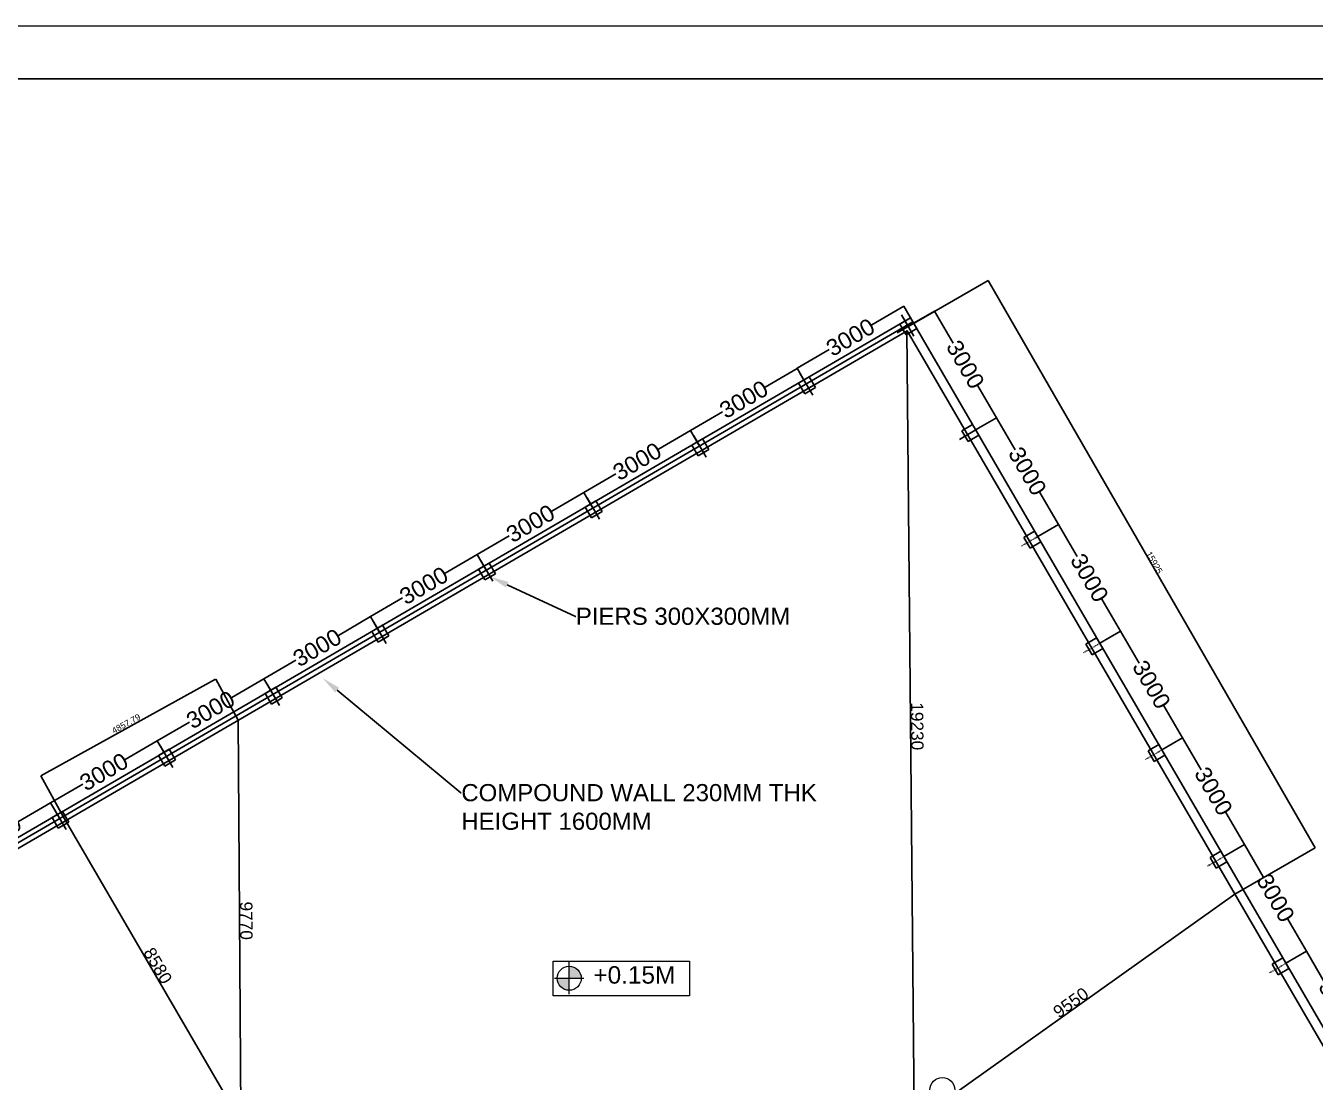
# Model space of a CAD drawing. Header units: millimetres. Extents: x -1932176 to 78768, y -1967 to 1266654.
# Drawn here: x -1684649 to -1653302, y 1178895 to 1204575 of the extents above; entities that cross this region are included whole.
import ezdxf
from ezdxf import colors
from ezdxf.entities.mleader import LeaderData, LeaderLine
from ezdxf.math import Vec2, Vec3

# ---------------------------------------------------------------- set-up
doc = ezdxf.new("R2010")
doc.units = ezdxf.units.MM
doc.linetypes.add('ACAD_ISO03W100', pattern=[30, 12, -18])
doc.layers.add('colins', color=10, linetype='Continuous')
doc.layers.add('LEVEL', color=252, linetype='Continuous', lineweight=13)
doc.layers.add('SHEET', color=7, linetype='Continuous', lineweight=13)
doc.styles.get("Standard").update_dxf_attribs({"font": 'arial.ttf'})
doc.dimstyles.new('ISO-25', dxfattribs={"dimtxt": 150, "dimasz": 2.5, "dimexe": 1.25, "dimexo": 0.625, "dimtad": 1, "dimtxsty": 'Standard', "dimcen": 2.5, "dimadec": 0, "dimazin": 0, "dimtfac": 1, "dimtmove": 0, "dimatfit": 3, "dimfxl": 1, "dimarcsym": 0})
doc.dimstyles.new('STANDARD$0', dxfattribs={"dimtxt": 0.25, "dimasz": 0.2, "dimexe": 0.18, "dimexo": 0.0625, "dimgap": 0.18, "dimtad": 0, "dimdec": 3, "dimzin": 0, "dimdsep": 46, "dimtxsty": 'Standard', "dimblk": 'ARCHTICK', "dimcen": 0, "dimclrd": 3, "dimclre": 1, "dimclrt": 1, "dimadec": 3, "dimazin": 0, "dimtfac": 0.3, "dimtdec": 3, "dimtix": 1, "dimtofl": 0, "dimtmove": 0, "dimatfit": 3, "dimldrblk": 'ARCHTICK', "dimfxl": 1, "dimtolj": 1, "dimtzin": 0, "dimarcsym": 0})

# ---------------------------------------------------------------- blocks, each defined once
blk = doc.blocks.new('*D361')
at = {"color": 0, "lineweight": -2, "transparency": 16777216}
for p, q in [((-1684046.51737063, 1185684.635873163), (-1684827.190490536, 1185230.258343623)), ((-1683824.295728354, 1185303.191233748), (-1684046.45234827, 1185684.881987147)), ((-1686639.00909143, 1184175.7201011), (-1685858.335971525, 1184630.09763064)), ((-1686417.098585498, 1183794.094370061), (-1686639.255205414, 1184175.78512346))]:
    blk.add_line(p, q, dxfattribs=at)
at = {"color": 0, "transparency": 16777216}
for points in [[(-1684046.532461599, 1185684.661801192), (-1684046.502279661, 1185684.609945135), (-1684046.361802458, 1185684.726418975)], [(-1686639.024182399, 1184175.746029129), (-1686638.994000462, 1184175.694173071), (-1686639.164659602, 1184175.629555288)]]:
    blk.add_solid(points, dxfattribs=at)
at = {"layer": 'Defpoints', "color": 0, "transparency": 16777216}
for p in [(-1684046.361802458, 1185684.726418975), (-1683824.264288836, 1185303.137217022), (-1686417.067145979, 1183794.040353335)]:
    blk.add_point(p, dxfattribs=at)
at = {"color": 0, "transparency": 16777216, "insert": (-1685342.76323103, 1184930.177987132), "char_height": 400, "attachment_point": 5, "rotation": 30.20081814876403}
blk.add_mtext('\\A1;3000', dxfattribs=at)
blk = doc.blocks.new('*D362')
at = {"color": 0, "lineweight": -2, "transparency": 16777216}
for p, q in [((-1681453.714513487, 1187193.73273685), (-1682234.387633392, 1186739.35520731)), ((-1681231.492871211, 1186812.288097435), (-1681453.649491127, 1187193.978850833)), ((-1684046.206234287, 1185684.816964787), (-1683265.533114381, 1186139.194494327)), ((-1683824.295728354, 1185303.191233748), (-1684046.45234827, 1185684.881987146))]:
    blk.add_line(p, q, dxfattribs=at)
at = {"color": 0, "transparency": 16777216}
for points in [[(-1681453.729604456, 1187193.758664879), (-1681453.699422518, 1187193.706808822), (-1681453.558945315, 1187193.823282662)], [(-1684046.221325255, 1185684.842892815), (-1684046.191143318, 1185684.791036758), (-1684046.361802458, 1185684.726418975)]]:
    blk.add_solid(points, dxfattribs=at)
at = {"layer": 'Defpoints', "color": 0, "transparency": 16777216}
for p in [(-1681453.558945315, 1187193.823282662), (-1681231.461431693, 1186812.234080709), (-1683824.264288836, 1185303.137217022)]:
    blk.add_point(p, dxfattribs=at)
at = {"color": 0, "transparency": 16777216, "insert": (-1682749.960373887, 1186439.274850818), "char_height": 400, "attachment_point": 5, "rotation": 30.200818148768505}
blk.add_mtext('\\A1;3000', dxfattribs=at)
blk = doc.blocks.new('*D363')
at = {"color": 0, "lineweight": -2, "transparency": 16777216}
for p, q in [((-1678860.911656343, 1188702.829600537), (-1679641.584776249, 1188248.452070997)), ((-1678638.690014068, 1188321.384961122), (-1678860.846633984, 1188703.07571452)), ((-1681453.403377144, 1187193.913828474), (-1680672.730257238, 1187648.291358014)), ((-1681231.492871211, 1186812.288097435), (-1681453.649491127, 1187193.978850833))]:
    blk.add_line(p, q, dxfattribs=at)
at = {"color": 0, "transparency": 16777216}
for points in [[(-1678860.926747312, 1188702.855528566), (-1678860.896565375, 1188702.803672509), (-1678860.756088172, 1188702.920146349)], [(-1681453.418468113, 1187193.939756502), (-1681453.388286175, 1187193.887900445), (-1681453.558945315, 1187193.823282662)]]:
    blk.add_solid(points, dxfattribs=at)
at = {"layer": 'Defpoints', "color": 0, "transparency": 16777216}
for p in [(-1678860.756088172, 1188702.920146349), (-1678638.65857455, 1188321.330944396), (-1681231.461431693, 1186812.234080709)]:
    blk.add_point(p, dxfattribs=at)
at = {"color": 0, "transparency": 16777216, "insert": (-1680157.157516744, 1187948.371714505), "char_height": 400, "attachment_point": 5, "rotation": 30.20081814876403}
blk.add_mtext('\\A1;3000', dxfattribs=at)
blk = doc.blocks.new('*D538')
at = {"color": 0, "lineweight": -2, "transparency": 16777216}
for p, q in [((-1676268.1087992, 1190211.926464224), (-1677048.781919106, 1189757.548934684)), ((-1676045.887156924, 1189830.481824809), (-1676268.04377684, 1190212.172578208)), ((-1678860.600520001, 1188703.010692161), (-1678079.927400095, 1189157.388221702)), ((-1678638.690014068, 1188321.384961122), (-1678860.846633984, 1188703.075714521))]:
    blk.add_line(p, q, dxfattribs=at)
at = {"color": 0, "transparency": 16777216}
for points in [[(-1676268.123890169, 1190211.952392253), (-1676268.093708232, 1190211.900536196), (-1676267.953231029, 1190212.017010036)], [(-1678860.615610969, 1188703.036620189), (-1678860.585429032, 1188702.984764132), (-1678860.756088172, 1188702.920146349)]]:
    blk.add_solid(points, dxfattribs=at)
at = {"layer": 'Defpoints', "color": 0, "transparency": 16777216}
for p in [(-1676267.953231029, 1190212.017010036), (-1676045.855717407, 1189830.427808083), (-1678638.65857455, 1188321.330944396)]:
    blk.add_point(p, dxfattribs=at)
at = {"color": 0, "transparency": 16777216, "insert": (-1677564.3546596, 1189457.468578193), "char_height": 400, "attachment_point": 5, "rotation": 30.20081814876403}
blk.add_mtext('\\A1;3000', dxfattribs=at)
blk = doc.blocks.new('*D364')
at = {"color": 0, "lineweight": -2, "transparency": 16777216}
for p, q in [((-1673675.305942058, 1191721.023327912), (-1674455.979061963, 1191266.645798371)), ((-1673453.084299782, 1191339.578688496), (-1673675.240919698, 1191721.269441895)), ((-1676267.797662857, 1190212.107555848), (-1675487.124542952, 1190666.485085389)), ((-1676045.887156925, 1189830.48182481), (-1676268.043776841, 1190212.172578208))]:
    blk.add_line(p, q, dxfattribs=at)
at = {"color": 0, "transparency": 16777216}
for points in [[(-1673675.321033026, 1191721.04925594), (-1673675.290851089, 1191720.997399883), (-1673675.150373886, 1191721.113873723)], [(-1676267.812753826, 1190212.133483877), (-1676267.782571889, 1190212.08162782), (-1676267.953231029, 1190212.017010036)]]:
    blk.add_solid(points, dxfattribs=at)
at = {"layer": 'Defpoints', "color": 0, "transparency": 16777216}
for p in [(-1673675.150373886, 1191721.113873723), (-1673453.052860264, 1191339.52467177), (-1676045.855717407, 1189830.427808083)]:
    blk.add_point(p, dxfattribs=at)
at = {"color": 0, "transparency": 16777216, "insert": (-1674971.551802457, 1190966.56544188), "char_height": 400, "attachment_point": 5, "rotation": 30.200818148768505}
blk.add_mtext('\\A1;3000', dxfattribs=at)
blk = doc.blocks.new('*D365')
at = {"color": 0, "lineweight": -2, "transparency": 16777216}
for p, q in [((-1671082.503084914, 1193230.120191599), (-1671863.17620482, 1192775.742662059)), ((-1670860.281442638, 1192848.675552183), (-1671082.438062555, 1193230.366305582)), ((-1673674.994805715, 1191721.204419536), (-1672894.321685809, 1192175.581949076)), ((-1673453.084299782, 1191339.578688496), (-1673675.240919698, 1191721.269441895))]:
    blk.add_line(p, q, dxfattribs=at)
at = {"color": 0, "transparency": 16777216}
for points in [[(-1671082.518175883, 1193230.146119628), (-1671082.487993946, 1193230.09426357), (-1671082.347516743, 1193230.210737411)], [(-1673675.009896684, 1191721.230347564), (-1673674.979714746, 1191721.178491507), (-1673675.150373886, 1191721.113873724)]]:
    blk.add_solid(points, dxfattribs=at)
at = {"layer": 'Defpoints', "color": 0, "transparency": 16777216}
for p in [(-1671082.347516743, 1193230.210737411), (-1670860.25000312, 1192848.621535457), (-1673453.052860264, 1191339.52467177)]:
    blk.add_point(p, dxfattribs=at)
at = {"color": 0, "transparency": 16777216, "insert": (-1672378.748945314, 1192475.662305567), "char_height": 400, "attachment_point": 5, "rotation": 30.20081814876403}
blk.add_mtext('\\A1;3000', dxfattribs=at)
blk = doc.blocks.new('*D366')
at = {"color": 0, "lineweight": -2, "transparency": 16777216}
for p, q in [((-1668489.700227771, 1194739.217055286), (-1669270.373347677, 1194284.839525746)), ((-1668267.478585495, 1194357.77241587), (-1668489.635205411, 1194739.463169269)), ((-1671082.191948571, 1193230.301283223), (-1670301.518828666, 1193684.678812763)), ((-1670860.281442638, 1192848.675552183), (-1671082.438062555, 1193230.366305582))]:
    blk.add_line(p, q, dxfattribs=at)
at = {"color": 0, "transparency": 16777216}
for points in [[(-1668489.71531874, 1194739.242983315), (-1668489.685136802, 1194739.191127257), (-1668489.5446596, 1194739.307601098)], [(-1671082.20703954, 1193230.327211251), (-1671082.176857603, 1193230.275355194), (-1671082.347516743, 1193230.210737411)]]:
    blk.add_solid(points, dxfattribs=at)
at = {"layer": 'Defpoints', "color": 0, "transparency": 16777216}
for p in [(-1668489.5446596, 1194739.307601098), (-1668267.447145977, 1194357.718399144), (-1670860.25000312, 1192848.621535457)]:
    blk.add_point(p, dxfattribs=at)
at = {"color": 0, "transparency": 16777216, "insert": (-1669785.946088171, 1193984.759169254), "char_height": 400, "attachment_point": 5, "rotation": 30.20081814876403}
blk.add_mtext('\\A1;3000', dxfattribs=at)
blk = doc.blocks.new('*D367')
at = {"color": 0, "lineweight": -2, "transparency": 16777216}
for p, q in [((-1665896.897370628, 1196248.313918973), (-1666677.570490533, 1195793.936389433)), ((-1665674.675728352, 1195866.869279558), (-1665896.832348268, 1196248.560032957)), ((-1668489.389091428, 1194739.39814691), (-1667708.715971522, 1195193.77567645)), ((-1668267.478585495, 1194357.77241587), (-1668489.635205411, 1194739.463169269))]:
    blk.add_line(p, q, dxfattribs=at)
at = {"color": 0, "transparency": 16777216}
for points in [[(-1665896.912461596, 1196248.339847002), (-1665896.882279659, 1196248.287990945), (-1665896.741802456, 1196248.404464785)], [(-1668489.404182397, 1194739.424074938), (-1668489.374000459, 1194739.372218881), (-1668489.5446596, 1194739.307601098)]]:
    blk.add_solid(points, dxfattribs=at)
at = {"layer": 'Defpoints', "color": 0, "transparency": 16777216}
for p in [(-1665896.741802456, 1196248.404464785), (-1665674.644288834, 1195866.815262832), (-1668267.447145977, 1194357.718399144)]:
    blk.add_point(p, dxfattribs=at)
at = {"color": 0, "transparency": 16777216, "insert": (-1667193.143231028, 1195493.856032941), "char_height": 400, "attachment_point": 5, "rotation": 30.20081814876787}
blk.add_mtext('\\A1;3000', dxfattribs=at)
blk = doc.blocks.new('*D368')
at = {"color": 0, "lineweight": -2, "transparency": 16777216}
for p, q in [((-1663303.431871156, 1197756.579614093), (-1664084.264231406, 1197302.47578821)), ((-1663081.343976857, 1197375.057118705), (-1663303.366762522, 1197756.825705266)), ((-1665896.452403904, 1196248.572768504), (-1665115.620043655, 1196702.676594386)), ((-1665674.675709413, 1195866.869290576), (-1665896.698495078, 1196248.637877138))]:
    blk.add_line(p, q, dxfattribs=at)
at = {"color": 0, "transparency": 16777216}
for points in [[(-1663303.446953034, 1197756.60554741), (-1663303.416789278, 1197756.553680775), (-1663303.276271252, 1197756.670105363)], [(-1665896.467485783, 1196248.598701821), (-1665896.437322026, 1196248.546835186), (-1665896.608003808, 1196248.482277234)]]:
    blk.add_solid(points, dxfattribs=at)
at = {"layer": 'Defpoints', "color": 0, "transparency": 16777216}
for p in [(-1663303.276271252, 1197756.670105363), (-1663081.312556277, 1197375.00309096), (-1665674.644288834, 1195866.815262832)]:
    blk.add_point(p, dxfattribs=at)
at = {"color": 0, "transparency": 16777216, "insert": (-1664599.94213753, 1197002.576191298), "char_height": 400, "attachment_point": 5, "rotation": 30.180732322036555}
blk.add_mtext('\\A1;3000', dxfattribs=at)
blk = doc.blocks.new('*D369')
at = {"color": 0, "lineweight": -2, "transparency": 16777216}
for p, q in [((-1663064.506006203, 1197345.716450778), (-1662560.568818675, 1197638.64154159)), ((-1662560.633980786, 1197638.395464571), (-1662106.700609905, 1196857.465754478)), ((-1661053.192181691, 1195045.049915059), (-1661507.125552571, 1195825.979625151)), ((-1661556.8832922, 1194752.059662136), (-1661052.946104671, 1195044.984752948))]:
    blk.add_line(p, q, dxfattribs=at)
at = {"color": 0, "transparency": 16777216}
for points in [[(-1662560.608044191, 1197638.410540813), (-1662560.65991738, 1197638.380388328), (-1662560.72443824, 1197638.551084135)], [(-1661053.166245096, 1195045.064991301), (-1661053.218118285, 1195045.034838816), (-1661053.101724236, 1195044.894295494)]]:
    blk.add_solid(points, dxfattribs=at)
at = {"layer": 'Defpoints', "color": 0, "transparency": 16777216}
for p in [(-1663064.560040774, 1197345.685041939), (-1661053.101724236, 1195044.894295494), (-1661556.937326771, 1194752.028253298)]:
    blk.add_point(p, dxfattribs=at)
at = {"color": 0, "transparency": 16777216, "insert": (-1661806.913081238, 1196341.722689815), "char_height": 400, "attachment_point": 5, "rotation": 300.1682814652029}
blk.add_mtext('\\A1;3000', dxfattribs=at)
blk = doc.blocks.new('*D272')
at = {"color": 0, "lineweight": -2, "transparency": 16777216}
for p, q in [((-1661556.883309628, 1194752.059692101), (-1661053.108744374, 1195045.264195327)), ((-1661053.173769991, 1195045.018082205), (-1660598.805760128, 1194264.337553375)), ((-1659544.29068407, 1192452.503600796), (-1659998.658693933, 1193233.184129626)), ((-1660047.819136202, 1192159.234071952), (-1659544.044570948, 1192452.438575179))]:
    blk.add_line(p, q, dxfattribs=at)
at = {"color": 0, "transparency": 16777216}
for points in [[(-1661053.147841763, 1195045.03317283), (-1661053.199698219, 1195045.002991579), (-1661053.264313744, 1195045.173651574)], [(-1659544.264755842, 1192452.518691421), (-1659544.316612299, 1192452.48851017), (-1659544.200140317, 1192452.348031426)]]:
    blk.add_solid(points, dxfattribs=at)
at = {"layer": 'Defpoints', "color": 0, "transparency": 16777216}
for p in [(-1661556.937326771, 1194752.028253298), (-1659544.200140317, 1192452.348031426), (-1660047.873153344, 1192159.202633149)]:
    blk.add_point(p, dxfattribs=at)
at = {"color": 0, "transparency": 16777216, "insert": (-1660298.732227031, 1193748.7608415), "char_height": 400, "attachment_point": 5, "rotation": 300.2000598655234}
blk.add_mtext('\\A1;3000', dxfattribs=at)
blk = doc.blocks.new('*D273')
at = {"color": 0, "lineweight": -2, "transparency": 16777216}
for p, q in [((-1660047.819124725, 1192159.234052225), (-1659543.937559729, 1192452.254557422)), ((-1659544.002675213, 1192452.00846806), (-1659089.920581618, 1191671.163469503)), ((-1658036.067999109, 1189858.945965496), (-1658490.150092704, 1190639.790964053)), ((-1658539.703474744, 1189565.860344816), (-1658035.821909748, 1189858.880850013))]:
    blk.add_line(p, q, dxfattribs=at)
at = {"color": 0, "transparency": 16777216}
for points in [[(-1659543.976741476, 1192452.023549217), (-1659544.02860895, 1192451.993386904), (-1659544.093162152, 1192452.164070483)], [(-1658036.042065372, 1189858.961046653), (-1658036.093932846, 1189858.93088434), (-1658035.97751217, 1189858.790363074)]]:
    blk.add_solid(points, dxfattribs=at)
at = {"layer": 'Defpoints', "color": 0, "transparency": 16777216}
for p in [(-1660047.873153344, 1192159.202633149), (-1658035.97751217, 1189858.790363074), (-1658539.757503363, 1189565.82892574)]:
    blk.add_point(p, dxfattribs=at)
at = {"color": 0, "transparency": 16777216, "insert": (-1658790.035337161, 1191155.477216778), "char_height": 400, "attachment_point": 5, "rotation": 300.1791376669181}
blk.add_mtext('\\A1;3000', dxfattribs=at)
blk = doc.blocks.new('*D274')
at = {"color": 0, "lineweight": -2, "transparency": 16777216}
for p, q in [((-1658539.70347509, 1189565.860345411), (-1658035.825137196, 1189858.886399833)), ((-1658035.890249969, 1189858.640309755), (-1657581.799556936, 1189077.800312063)), ((-1656527.927016492, 1187265.594414272), (-1656982.017709525, 1188046.434411963)), ((-1657031.559264306, 1186972.503247077), (-1656527.680926413, 1187265.529301499))]:
    blk.add_line(p, q, dxfattribs=at)
at = {"color": 0, "transparency": 16777216}
for points in [[(-1658035.864316398, 1189858.655391197), (-1658035.916183541, 1189858.625228313), (-1658035.980738622, 1189858.795911181)], [(-1656527.901082921, 1187265.609495714), (-1656527.952950063, 1187265.57933283), (-1656527.836527839, 1187265.438812846)]]:
    blk.add_solid(points, dxfattribs=at)
at = {"layer": 'Defpoints', "color": 0, "transparency": 16777216}
for p in [(-1658539.757503362, 1189565.82892574), (-1656527.836527839, 1187265.438812846), (-1657031.61329258, 1186972.471827406)]:
    blk.add_point(p, dxfattribs=at)
at = {"color": 0, "transparency": 16777216, "insert": (-1657281.908633231, 1188562.117362014), "char_height": 400, "attachment_point": 5, "rotation": 300.1797686668326}
blk.add_mtext('\\A1;3000', dxfattribs=at)
blk = doc.blocks.new('*D275')
at = {"color": 0, "lineweight": -2, "transparency": 16777216}
for p, q in [((-1657031.513742041, 1186972.529720364), (-1656527.681781449, 1187265.530771776)), ((-1656527.746893504, 1187265.284681508), (-1656073.653922075, 1186484.446008801)), ((-1655019.776093837, 1184672.243186091), (-1655473.869065266, 1185453.081858798)), ((-1655523.361964161, 1184379.177022624), (-1655019.530003568, 1184672.178074036))]:
    blk.add_line(p, q, dxfattribs=at)
at = {"color": 0, "transparency": 16777216}
for points in [[(-1656527.720959977, 1187265.299763026), (-1656527.772827031, 1187265.26959999), (-1656527.837382611, 1187265.44028267)], [(-1655019.75016031, 1184672.258267609), (-1655019.802027364, 1184672.228104573), (-1655019.68560473, 1184672.087584929)]]:
    blk.add_solid(points, dxfattribs=at)
at = {"layer": 'Defpoints', "color": 0, "transparency": 16777216}
for p in [(-1657031.567770223, 1186972.498300536), (-1655019.68560473, 1184672.087584929), (-1655523.415992342, 1184379.145602795)]:
    blk.add_point(p, dxfattribs=at)
at = {"color": 0, "transparency": 16777216, "insert": (-1655773.761493671, 1185968.763933799), "char_height": 400, "attachment_point": 5, "rotation": 300.17993584902905}
blk.add_mtext('\\A1;3000', dxfattribs=at)
blk = doc.blocks.new('*D276')
at = {"color": 0, "lineweight": -2, "transparency": 16777216}
for p, q in [((-1655523.361964555, 1184379.177023301), (-1655019.533678015, 1184672.184392277)), ((-1655019.598786984, 1184671.938301192), (-1654565.496024563, 1183891.105322472)), ((-1653511.595472982, 1182078.915714603), (-1653965.698235404, 1182859.748693323)), ((-1654015.177668437, 1181785.843236658), (-1653511.349381897, 1182078.850605634))]:
    blk.add_line(p, q, dxfattribs=at)
at = {"color": 0, "transparency": 16777216}
for points in [[(-1655019.572853646, 1184671.953383035), (-1655019.624720322, 1184671.923219349), (-1655019.689278042, 1184672.093901219)], [(-1653511.569539644, 1182078.930796446), (-1653511.62140632, 1182078.90063276), (-1653511.504981924, 1182078.760114576)]]:
    blk.add_solid(points, dxfattribs=at)
at = {"layer": 'Defpoints', "color": 0, "transparency": 16777216}
for p in [(-1655523.415992342, 1184379.145602795), (-1654015.231696224, 1181785.811816152), (-1653511.504981924, 1182078.760114576)]:
    blk.add_point(p, dxfattribs=at)
at = {"color": 0, "transparency": 16777216, "insert": (-1654265.597129983, 1183375.427007898), "char_height": 400, "attachment_point": 5, "rotation": 300.1806542875731}
blk.add_mtext('\\A1;3000', dxfattribs=at)
blk = doc.blocks.new('*D277')
at = {"color": 0, "lineweight": -2, "transparency": 16777216}
for p, q in [((-1654015.177668478, 1181785.843236729), (-1653511.349762522, 1182078.85126012)), ((-1653511.414871172, 1182078.60516895), (-1653057.311094537, 1181297.772780059)), ((-1652003.408189129, 1179485.584541088), (-1652457.511965764, 1180266.416929979)), ((-1652506.990003916, 1179192.511409048), (-1652003.16209796, 1179485.519432439))]:
    blk.add_line(p, q, dxfattribs=at)
at = {"color": 0, "transparency": 16777216}
for points in [[(-1653511.388937854, 1182078.620250827), (-1653511.44080449, 1182078.590087073), (-1653511.505362432, 1182078.76076886)], [(-1652003.382255811, 1179485.599622965), (-1652003.434122447, 1179485.569459212), (-1652003.317697869, 1179485.428941179)]]:
    blk.add_solid(points, dxfattribs=at)
at = {"layer": 'Defpoints', "color": 0, "transparency": 16777216}
for p in [(-1654015.231696224, 1181785.811816153), (-1652003.317697869, 1179485.428941179), (-1652507.044031662, 1179192.479988472)]:
    blk.add_point(p, dxfattribs=at)
at = {"color": 0, "transparency": 16777216, "insert": (-1652757.41153015, 1180782.094855019), "char_height": 400, "attachment_point": 5, "rotation": 300.18072870828047}
blk.add_mtext('\\A1;3000', dxfattribs=at)
blk = doc.blocks.new('*D291')
at = {"color": 0, "lineweight": -2, "ltscale": 30, "transparency": 16777216}
for p, q in [((-1679469.385019638, 1187705.119865991), (-1679484.711476796, 1187705.022087153)), ((-1679421.142401278, 1177936.750487543), (-1679483.445553204, 1187702.530112543)), ((-1679407.049969653, 1177934.340342741), (-1679422.376426811, 1177934.242563903))]:
    blk.add_line(p, q, dxfattribs=at)
at = {"color": 0, "ltscale": 30, "transparency": 16777216}
for points in [[(-1679483.028895017, 1187702.532770714), (-1679483.862211392, 1187702.527454371), (-1679483.461502234, 1187705.030061668)], [(-1679420.725743091, 1177936.753145715), (-1679421.559059466, 1177936.747829371), (-1679421.126452248, 1177934.250538418)]]:
    blk.add_solid(points, dxfattribs=at)
at = {"layer": 'Defpoints', "color": 0, "ltscale": 30, "transparency": 16777216}
for p in [(-1679483.461502234, 1187705.030061668), (-1679468.760032357, 1187705.123853249), (-1679406.424982372, 1177934.344329999)]:
    blk.add_point(p, dxfattribs=at)
at = {"color": 0, "ltscale": 30, "transparency": 16777216, "insert": (-1679289.125401461, 1182820.681273417), "char_height": 300, "attachment_point": 5, "rotation": 270.36552731718524}
blk.add_mtext('9770', dxfattribs=at)
blk = doc.blocks.new('*D372')
at = {"color": 0, "lineweight": -2, "ltscale": 30, "transparency": 16777216}
for p, q in [((-1663223.434098062, 1197160.797733083), (-1663234.64692902, 1197160.691802515)), ((-1663051.764674844, 1177934.785856725), (-1663233.373367693, 1197158.203722623)), ((-1663041.778171004, 1177932.380090297), (-1663052.991001961, 1177932.274159729))]:
    blk.add_line(p, q, dxfattribs=at)
at = {"color": 0, "ltscale": 30, "transparency": 16777216}
for points in [[(-1663232.956719619, 1197158.207658807), (-1663233.790015767, 1197158.199786439), (-1663233.396984798, 1197160.703611067)], [(-1663051.34802677, 1177934.78979291), (-1663052.181322918, 1177934.781920541), (-1663051.741057739, 1177932.285968282)]]:
    blk.add_solid(points, dxfattribs=at)
at = {"layer": 'Defpoints', "color": 0, "ltscale": 30, "transparency": 16777216}
for p in [(-1663233.396984798, 1197160.703611067), (-1663222.809125951, 1197160.803637359), (-1663041.153198893, 1177932.385994574)]:
    blk.add_point(p, dxfattribs=at)
at = {"color": 0, "ltscale": 30, "transparency": 16777216, "insert": (-1662979.302091404, 1187548.037215372), "char_height": 300, "attachment_point": 5, "rotation": 270.5412722206104}
blk.add_mtext('19230', dxfattribs=at)
blk = doc.blocks.new('*D374')
at = {"color": 0, "lineweight": -2, "ltscale": 30, "transparency": 16777216}
for p, q in [((-1683737.657017071, 1185353.54550851), (-1683737.116849809, 1185353.85990369)), ((-1679422.816640185, 1177938.908498419), (-1683736.939603613, 1185351.070444283)), ((-1679421.018892204, 1177937.062224552), (-1679420.478724942, 1177937.376619732))]:
    blk.add_line(p, q, dxfattribs=at)
at = {"color": 0, "ltscale": 30, "transparency": 16777216}
for points in [[(-1683736.579492106, 1185351.280041069), (-1683737.299715121, 1185350.860847496), (-1683738.197184333, 1185353.23111333)], [(-1679422.456528678, 1177939.118095206), (-1679423.176751693, 1177938.698901633), (-1679421.559059466, 1177936.747829372)]]:
    blk.add_solid(points, dxfattribs=at)
at = {"layer": 'Defpoints', "color": 0, "ltscale": 30, "transparency": 16777216}
for p in [(-1683738.197184333, 1185353.23111333), (-1683738.197184333, 1185353.23111333), (-1679421.559059466, 1177936.747829372)]:
    blk.add_point(p, dxfattribs=at)
at = {"color": 0, "ltscale": 30, "transparency": 16777216, "insert": (-1681438.853935575, 1181727.070203675), "char_height": 300, "attachment_point": 5, "rotation": 300.2008181487654}
blk.add_mtext('8580', dxfattribs=at)
blk = doc.blocks.new('*D292')
at = {"color": 0, "lineweight": -2, "ltscale": 30, "transparency": 16777216}
for p, q in [((-1663038.297320324, 1177929.879411367), (-1655258.358778346, 1183462.003158655)), ((-1655259.27539402, 1183467.606244221), (-1655255.596975132, 1183462.433208658)), ((-1663043.288781138, 1177932.584974356), (-1663039.61036225, 1177927.411938793))]:
    blk.add_line(p, q, dxfattribs=at)
at = {"color": 0, "ltscale": 30, "transparency": 16777216}
for points in [[(-1655258.600238561, 1183462.342729083), (-1655258.117318131, 1183461.663588227), (-1655256.321355776, 1183463.451919943)], [(-1663038.538780538, 1177930.218981795), (-1663038.055860109, 1177929.539840938), (-1663040.334742894, 1177928.430650078)]]:
    blk.add_solid(points, dxfattribs=at)
at = {"layer": 'Defpoints', "color": 0, "ltscale": 30, "transparency": 16777216}
for p in [(-1655259.637584342, 1183468.115599864), (-1655256.321355776, 1183463.451919943), (-1663043.65097146, 1177933.094329999)]:
    blk.add_point(p, dxfattribs=at)
at = {"color": 0, "ltscale": 30, "transparency": 16777216, "insert": (-1659242.886900017, 1180828.921326766), "char_height": 300, "attachment_point": 5, "rotation": 35.41570042644884}
blk.add_mtext('9550', dxfattribs=at)
blk = doc.blocks.new('*D389')
at = {"color": 0, "lineweight": -2, "ltscale": 30, "transparency": 16777216}
for p, q in [((-1663209.658612713, 1197259.94078441), (-1661254.827597243, 1198386.541631875)), ((-1661254.662293786, 1198383.751439271), (-1653305.559051073, 1184590.797529297)), ((-1655258.058730385, 1183462.654809035), (-1653303.227714916, 1184589.2556565))]:
    blk.add_line(p, q, dxfattribs=at)
at = {"color": 0, "ltscale": 30, "transparency": 16777216}
for points in [[(-1661254.301288336, 1198383.959492573), (-1661255.023299236, 1198383.54338597), (-1661255.910613593, 1198385.917471972)], [(-1653305.198045623, 1184591.005582598), (-1653305.920056523, 1184590.589475996), (-1653304.310731266, 1184588.631496596)]]:
    blk.add_solid(points, dxfattribs=at)
at = {"layer": 'Defpoints', "color": 0, "ltscale": 30, "transparency": 16777216}
for p in [(-1663210.200120888, 1197259.628704458), (-1653304.310731266, 1184588.631496596), (-1655258.60023856, 1183462.342729083)]:
    blk.add_point(p, dxfattribs=at)
at = {"color": 0, "ltscale": 30, "transparency": 16777216, "insert": (-1657213.214097012, 1191525.828066646), "char_height": 150, "attachment_point": 5, "rotation": 299.9555456828293}
blk.add_mtext('15925', dxfattribs=at)
blk = doc.blocks.new('*D302')
at = {"color": 0, "lineweight": -2, "ltscale": 30, "transparency": 16777216}
for p, q in [((-1684283.482855344, 1186346.517217549), (-1680033.969277753, 1188689.840380702)), ((-1679483.709511832, 1187697.145724328), (-1680032.383666836, 1188692.142192602)), ((-1683737.60151641, 1185351.408150869), (-1684286.275671413, 1186346.404619143))]:
    blk.add_line(p, q, dxfattribs=at)
at = {"color": 0, "ltscale": 30, "transparency": 16777216}
for points in [[(-1680034.170478612, 1188690.205249618), (-1680033.768076894, 1188689.475511787), (-1680031.78006426, 1188691.047585855)], [(-1684283.684056202, 1186346.882086465), (-1684283.281654485, 1186346.152348634), (-1684285.672068837, 1186345.310012397)]]:
    blk.add_solid(points, dxfattribs=at)
at = {"layer": 'Defpoints', "color": 0, "ltscale": 30, "transparency": 16777216}
for p in [(-1680031.78006426, 1188691.047585855), (-1679483.407710544, 1187696.598420954), (-1683737.299715121, 1185350.860847496)]:
    blk.add_point(p, dxfattribs=at)
at = {"color": 0, "ltscale": 30, "transparency": 16777216, "insert": (-1682202.55642471, 1187597.663227502), "char_height": 150, "attachment_point": 5, "rotation": 28.87380376429422}
blk.add_mtext('4857,79', dxfattribs=at)

msp = doc.modelspace()

# ---------------------------------------------------------------- hatches: boundary and pattern name
at = {"layer": 'LEVEL'}
h = msp.add_hatch(color=7, dxfattribs=at)
h.dxf.hatch_style = 1
h.paths.add_polyline_path([(-1671437.566285624, 1181423.204307262), (-1671729.753319256, 1181423.204307262, 0.001539431554818933), (-1671729.758858848, 1181421.405078185, 0.414213562373095), (-1671437.566285624, 1181129.21250496)])
h.paths.add_polyline_path([(-1671437.566285624, 1181713.597651409), (-1671437.566285624, 1181423.204307262), (-1671145.379251992, 1181423.204307262, 0.4124111554311252)])

# ---------------------------------------------------------------- linework, layer by layer
at = {"transparency": 16777216}
for p, q in [((-1694310.475717409, 1179332.876602656), (-1663139.690144799, 1197475.302902709)), ((-1663139.690144799, 1197475.302902709), (-1636128.173912982, 1151029.031505951)), ((-1694195.475717409, 1179266.749762274), (-1663081.841431691, 1197375.912126518)), ((-1694080.475717409, 1179200.622921892), (-1663222.809125951, 1197160.803637359)), ((-1662959.117838795, 1197406.975749104), (-1663461.28240298, 1197112.281659813)), ((-1663222.809125951, 1197160.803637359), (-1636326.996012433, 1150913.403772386)), ((-1665819.239913041, 1196115.543588751), (-1665519.085309047, 1195598.817949388)), ((-1667112.806723922, 1194898.521893681), (-1667112.013650647, 1194897.158202733)), ((-1661450.057109541, 1194814.156046622), (-1661952.221673726, 1194519.46195733)), ((-1661630.862294988, 1194882.347656702), (-1661890.14088798, 1194731.438955553)), ((-1661890.14088798, 1194731.438955553), (-1661739.520577117, 1194472.655850407)), ((-1661771.602801888, 1194667.46469047), (-1661771.562267032, 1194667.394990711)), ((-1661739.520577117, 1194472.655850407), (-1661480.787289061, 1194624.501448472)), ((-1661480.787289061, 1194624.501448472), (-1661630.862294988, 1194882.347656702)), ((-1661514.966832101, 1194683.681368202), (-1661514.931989328, 1194683.701647846)), ((-1668412.042770185, 1194606.446725064), (-1668111.88816619, 1194089.721085701)), ((-1671004.845627327, 1193097.349861377), (-1670704.691023333, 1192580.624222014)), ((-1660960.527243263, 1193270.805800357), (-1660959.16383042, 1193271.599351644)), ((-1660264.164290506, 1192073.692910144), (-1660264.12375565, 1192073.623210385)), ((-1660007.528320719, 1192089.909587875), (-1660007.493477947, 1192089.929867519)), ((-1673597.648484471, 1191588.25299769), (-1673297.493880477, 1191071.527358326)), ((-1676190.451341614, 1190079.156134003), (-1675890.29673762, 1189562.43049464)), ((-1658756.316632213, 1189480.163358455), (-1658756.276097357, 1189480.093658695)), ((-1658499.680662426, 1189496.380036186), (-1658499.645819653, 1189496.40031583)), ((-1678783.254198757, 1188570.059270316), (-1678483.099594763, 1188053.333630953)), ((-1681376.0570559, 1187060.962406629), (-1681075.902451906, 1186544.236767265)), ((-1657247.858907384, 1186886.98857753), (-1657247.818372528, 1186886.918877771)), ((-1656991.222937597, 1186903.205255262), (-1656991.188094825, 1186903.225534906)), ((-1683968.859913044, 1185551.865542942), (-1683668.705309049, 1185035.139903578)), ((-1655739.707129504, 1184293.63587979), (-1655739.666594648, 1184293.566180031)), ((-1655483.071159717, 1184309.852557522), (-1655483.036316944, 1184309.872837165)), ((-1654231.522833386, 1181700.302093147), (-1654231.48229853, 1181700.232393388)), ((-1653974.886863599, 1181716.518770879), (-1653974.852020826, 1181716.539050523))]:
    msp.add_line(p, q, dxfattribs=at)
at = {"linetype": 'ACAD_ISO03W100', "transparency": 16777216}
for p, q in [((-1659942.618598159, 1192220.384266295), (-1660444.783162343, 1191925.690177004)), ((-1658434.770939866, 1189626.854714606), (-1658936.93550405, 1189332.160625314)), ((-1656926.313215037, 1187033.679933682), (-1657428.477779222, 1186738.98584439)), ((-1655418.161437157, 1184440.327235942), (-1655920.326001341, 1184145.63314665)), ((-1653909.977141039, 1181846.993449299), (-1654412.141705223, 1181552.299360007))]:
    msp.add_line(p, q, dxfattribs=at)
at = {"color": 0}
msp.add_lwpolyline([(-1696591.753145638, 1203284.972637047), (-1615285.722557816, 1203284.972637047), (-1615285.722557816, 1134290.70753969), (-1696591.753145638, 1134290.70753969)], close=True, dxfattribs=at)
at = {"color": 7, "linetype": 'ByBlock', "lineweight": 20, "ltscale": 0.7, "transparency": 33554671}
msp.add_circle((-1662367.618629893, 1178708.715822195), 301.9332206410469, dxfattribs=at)
at = {"layer": 'colins', "transparency": 16777216}
for p, q in [((-1663139.923024242, 1197475.167359184), (-1663399.201617235, 1197324.258658036)), ((-1663356.438169163, 1197548.97551256), (-1663056.283565169, 1197032.249873195)), ((-1662989.848018315, 1197217.321150955), (-1663139.923024242, 1197475.167359184)), ((-1663399.201617235, 1197324.258658036), (-1663248.581306371, 1197065.47555289)), ((-1663280.663531143, 1197260.284392953), (-1663280.622996286, 1197260.214693193)), ((-1663248.581306371, 1197065.47555289), (-1662989.848018315, 1197217.321150955)), ((-1663024.027561355, 1197276.501070684), (-1663023.992718583, 1197276.521350328)), ((-1665602.72476812, 1196041.735435376), (-1665862.003361113, 1195890.826734228)), ((-1665862.003361113, 1195890.826734228), (-1665711.383050249, 1195632.043629082)), ((-1665452.649762193, 1195783.889227147), (-1665602.72476812, 1196041.735435376)), ((-1665711.383050249, 1195632.043629082), (-1665452.649762193, 1195783.889227147)), ((-1668195.527625263, 1194532.638571689), (-1668454.806218256, 1194381.729870541)), ((-1668454.806218256, 1194381.729870541), (-1668304.185907392, 1194122.946765395)), ((-1668045.452619337, 1194274.79236346), (-1668195.527625263, 1194532.638571689)), ((-1668304.185907392, 1194122.946765395), (-1668045.452619337, 1194274.79236346)), ((-1670788.330482407, 1193023.541708003), (-1671047.609075399, 1192872.633006854)), ((-1671047.609075399, 1192872.633006854), (-1670896.988764536, 1192613.849901708)), ((-1670896.988764536, 1192613.849901708), (-1670638.255476479, 1192765.695499773)), ((-1670638.255476479, 1192765.695499773), (-1670788.330482407, 1193023.541708003)), ((-1660123.423783606, 1192288.575876376), (-1660382.702376598, 1192137.667175227)), ((-1660382.702376598, 1192137.667175227), (-1660232.082065735, 1191878.884070081)), ((-1659973.348777679, 1192030.729668146), (-1660123.423783606, 1192288.575876376)), ((-1660232.082065735, 1191878.884070081), (-1659973.348777679, 1192030.729668146)), ((-1673381.13333955, 1191514.444844315), (-1673640.411932542, 1191363.536143167)), ((-1673231.058333623, 1191256.598636086), (-1673381.13333955, 1191514.444844315)), ((-1673640.411932542, 1191363.536143167), (-1673489.791621679, 1191104.753038021)), ((-1673489.791621679, 1191104.753038021), (-1673231.058333623, 1191256.598636086)), ((-1675973.936196693, 1190005.347980628), (-1676233.214789686, 1189854.43927948)), ((-1675823.861190766, 1189747.501772399), (-1675973.936196693, 1190005.347980628)), ((-1676233.214789686, 1189854.43927948), (-1676082.594478822, 1189595.656174334)), ((-1676082.594478822, 1189595.656174334), (-1675823.861190766, 1189747.501772399)), ((-1658615.576125313, 1189695.046324686), (-1658874.854718305, 1189544.137623537)), ((-1658465.501119385, 1189437.200116456), (-1658615.576125313, 1189695.046324686)), ((-1658874.854718305, 1189544.137623537), (-1658724.234407442, 1189285.354518391)), ((-1658724.234407442, 1189285.354518391), (-1658465.501119385, 1189437.200116456)), ((-1678566.739053836, 1188496.251116941), (-1678826.017646829, 1188345.342415793)), ((-1678416.664047909, 1188238.404908712), (-1678566.739053836, 1188496.251116941)), ((-1678826.017646829, 1188345.342415793), (-1678675.397335965, 1188086.559310646)), ((-1678675.397335965, 1188086.559310646), (-1678416.664047909, 1188238.404908712)), ((-1657107.118400484, 1187101.871543762), (-1657366.396993476, 1186950.962842613)), ((-1656957.043394557, 1186844.025335532), (-1657107.118400484, 1187101.871543762)), ((-1681159.541910979, 1186987.154253254), (-1681418.820503972, 1186836.245552105)), ((-1681418.820503972, 1186836.245552105), (-1681268.200193109, 1186577.462446959)), ((-1681009.466905052, 1186729.308045025), (-1681159.541910979, 1186987.154253254)), ((-1657366.396993476, 1186950.962842613), (-1657215.776682613, 1186692.179737467)), ((-1657215.776682613, 1186692.179737467), (-1656957.043394557, 1186844.025335532)), ((-1681268.200193109, 1186577.462446959), (-1681009.466905052, 1186729.308045025)), ((-1683752.344768123, 1185478.057389567), (-1684011.623361115, 1185327.148688418)), ((-1684011.623361115, 1185327.148688418), (-1683861.003050251, 1185068.365583272)), ((-1683861.003050251, 1185068.365583272), (-1683602.269762196, 1185220.211181337)), ((-1683602.269762196, 1185220.211181337), (-1683752.344768123, 1185478.057389567)), ((-1655598.966622604, 1184508.518846022), (-1655858.245215596, 1184357.610144873)), ((-1655858.245215596, 1184357.610144873), (-1655707.624904732, 1184098.827039727)), ((-1655448.891616676, 1184250.672637792), (-1655598.966622604, 1184508.518846022)), ((-1655707.624904732, 1184098.827039727), (-1655448.891616676, 1184250.672637792)), ((-1654090.782326485, 1181915.185059379), (-1654350.060919479, 1181764.27635823)), ((-1653940.707320559, 1181657.338851149), (-1654090.782326485, 1181915.185059379)), ((-1654350.060919479, 1181764.27635823), (-1654199.440608615, 1181505.493253084)), ((-1654199.440608615, 1181505.493253084), (-1653940.707320559, 1181657.338851149))]:
    msp.add_line(p, q, dxfattribs=at)
at = {"layer": 'LEVEL'}
for p, q in [((-1671437.566285624, 1181035.898435916), (-1671437.566285624, 1181810.510178609)), ((-1671791.64213379, 1181423.204307262), (-1671083.490437458, 1181423.204307262))]:
    msp.add_line(p, q, dxfattribs=at)
msp.add_lwpolyline([(-1671829.833158066, 1181841.053212296), (-1668513.933918961, 1181841.053212296), (-1668513.933918961, 1180998.242434221), (-1671829.833158066, 1180998.242434221)], close=True, dxfattribs=at)
msp.add_circle((-1671437.566285624, 1181421.405078185), 292.1925732246302, dxfattribs=at)
at = {"layer": 'SHEET', "linetype": 'ByBlock', "lineweight": 20, "ltscale": 0.7, "transparency": 33554671}
msp.add_lwpolyline([(-1697774.68258865, 1204575.228870986), (-1599181.471692735, 1204575.228870986), (-1599268.466917711, 1133361.174804929), (-1697861.677813626, 1133361.174804929)], close=True, dxfattribs=at)

# ---------------------------------------------------------------- texts
at = {"layer": 'LEVEL'}
msp.add_text('+0.15M', height=423.8257412332975, dxfattribs=at).set_placement((-1670849.968501476, 1181291.169190153))

# ---------------------------------------------------------------- dimensions: what is measured, and where the dimension line sits
at = {"color": 252, "ltscale": 30}
dim = msp.add_aligned_dim(p1=(-1663210.200120888, 1197259.628704458), p2=(-1655258.600238561, 1183462.342729083), distance=2255.609422340014, text='15925', dimstyle='ISO-25', dxfattribs=at)
dim.commit()
dim.dimension.update_dxf_attribs({"geometry": '*D389', "text_midpoint": (-1657213.214097012, 1191525.828066646)})
at = {"transparency": 16777216}
for p1, p2, distance, picture, middle in [((-1665674.644288834, 1195866.815262832), (-1663081.312556277, 1197375.00309096), 441.5173843109695, '*D368', (-1664599.94213753, 1197002.576191298)), ((-1663064.560040775, 1197345.685041939), (-1661556.937326771, 1194752.028253298), 582.7699658126874, '*D369', (-1661806.913081238, 1196341.722689815)), ((-1668267.447145977, 1194357.718399144), (-1665674.644288834, 1195866.815262832), 441.5174114395555, '*D367', (-1667193.143231028, 1195493.856032941)), ((-1661556.937326771, 1194752.028253298), (-1660047.873153344, 1192159.202633149), 582.7698761799464, '*D272', (-1660298.732227031, 1193748.7608415)), ((-1670860.25000312, 1192848.621535457), (-1668267.447145977, 1194357.718399144), 441.51741144071195, '*D366', (-1669785.946088171, 1193984.759169254)), ((-1673453.052860264, 1191339.52467177), (-1670860.25000312, 1192848.621535457), 441.517411440829, '*D365', (-1672378.748945314, 1192475.662305567)), ((-1660047.873153344, 1192159.202633149), (-1658539.757503362, 1189565.82892574), 582.7698373200766, '*D273', (-1658790.035337161, 1191155.477216778)), ((-1676045.855717407, 1189830.427808083), (-1673453.052860264, 1191339.52467177), 441.5174114395554, '*D364', (-1674971.551802457, 1190966.56544188)), ((-1678638.65857455, 1188321.330944396), (-1676045.855717407, 1189830.427808083), 441.51741143943855, '*D538', (-1677564.3546596, 1189457.468578193)), ((-1658539.757503362, 1189565.82892574), (-1657031.61329258, 1186972.471827406), 582.7698372863092, '*D274', (-1657281.908633231, 1188562.117362014)), ((-1681231.461431693, 1186812.234080709), (-1678638.65857455, 1188321.330944396), 441.51741143935425, '*D363', (-1680157.157516744, 1187948.371714505)), ((-1683824.264288836, 1185303.137217022), (-1681231.461431693, 1186812.234080709), 441.51741143943855, '*D362', (-1682749.960373887, 1186439.274850818)), ((-1657031.567770223, 1186972.498300536), (-1655523.415992342, 1184379.145602795), 582.7171769395108, '*D275', (-1655773.761493671, 1185968.763933799)), ((-1686417.067145979, 1183794.040353335), (-1683824.264288836, 1185303.137217022), 441.5174114395554, '*D361', (-1685342.76323103, 1184930.177987132)), ((-1655523.415992342, 1184379.145602795), (-1654015.231696224, 1181785.811816152), 582.7171768954406, '*D276', (-1654265.597129983, 1183375.427007898)), ((-1654015.231696224, 1181785.811816152), (-1652507.044031662, 1179192.479988472), 582.7171768951752, '*D277', (-1652757.41153015, 1180782.094855019))]:
    dim = msp.add_aligned_dim(p1=p1, p2=p2, distance=distance, dimstyle='STANDARD$0', override={"dimtxt": 400, "dimasz": 0.18, "dimgap": 0.09, "dimdec": 0, "dimcen": 0.09, "dimclrd": 0, "dimclre": 0, "dimclrt": 0, "dimadec": 0, "dimtfac": 1, "dimtdec": 0, "dimtix": 0}, dxfattribs=at)
    dim.commit()
    dim.dimension.update_dxf_attribs({"geometry": picture, "text_midpoint": middle})
at = {"color": 252, "ltscale": 30}
for p1, p2, distance, text, picture, middle in [((-1663041.153198892, 1177932.385994573), (-1663222.809125951, 1197160.803637359), 10.58833132370175, '19230', '*D372', (-1662979.302091404, 1187548.037215372)), ((-1679406.424982372, 1177934.344329999), (-1679468.760032357, 1187705.123853249), 14.70176905702406, '9770', '*D291', (-1679289.125401461, 1182820.681273417)), ((-1679421.559059466, 1177936.747829371), (-1683738.197184333, 1185353.23111333), 0, '8580', '*D374', (-1681438.853935575, 1181727.070203675)), ((-1663043.65097146, 1177933.094329999), (-1655259.637584342, 1183468.115599864), -5.722524120168696, '9550', '*D292', (-1659242.886900017, 1180828.921326766))]:
    dim = msp.add_aligned_dim(p1=p1, p2=p2, distance=distance, text=text, dimstyle='ISO-25', override={"dimtxt": 300, "dimgap": 10}, dxfattribs=at)
    dim.commit()
    dim.dimension.update_dxf_attribs({"geometry": picture, "text_midpoint": middle})
dim = msp.add_aligned_dim(p1=(-1683737.299715121, 1185350.860847496), p2=(-1679483.407710544, 1187696.598420954), distance=1135.6237844867396, dimstyle='ISO-25', dxfattribs=at)
dim.commit()
dim.dimension.update_dxf_attribs({"geometry": '*D302', "text_midpoint": (-1682202.55642471, 1187597.663227502)})

# ---------------------------------------------------------------- leaders
at = {"color": 7, "linetype": 'ByBlock', "lineweight": 20}
ml = msp.add_multileader_mtext('Standard', dxfattribs=at)
ml.set_content('PIERS 300X300MM', color=7)
ml.set_leader_properties()
ml.build(insert=Vec2(0, 0))
ml.multileader.update_dxf_attribs({"arrow_head_size": 458.7507747806619})
ctx = ml.context
ctx.base_point, ctx.char_height, ctx.arrow_head_size, ctx.landing_gap_size, ctx.plane_origin = Vec3(-1671278.348978568, 1190218.156560102), 417.0461588915107, 458.7507747806619, 1.668184635566043, Vec3(-1673673.845027927, 1191932.422298646)
notes = []
notes.append((ctx, [(0, (1, 1, 0), (-1671286.689901746, 1190218.156560102), (1, 0), 8.340923177959322, [(0, [(-1673360.424977651, 1191180.675837053)], 0, [])])]))
ctx.mtext.insert, ctx.mtext.flow_direction = Vec3(-1671276.680793933, 1190430.377866059), 5
ml = msp.add_multileader_mtext('Standard', dxfattribs=at)
ml.set_content('COMPOUND WALL 230MM THK \\PHEIGHT 1600MM', color=7)
ml.set_leader_properties()
ml.build(insert=Vec2(0, 0))
ml.multileader.update_dxf_attribs({"arrow_head_size": 458.7507747806619})
ctx = ml.context
ctx.base_point, ctx.char_height, ctx.arrow_head_size, ctx.landing_gap_size, ctx.plane_origin = Vec3(-1674062.797061519, 1185930.323733473), 417.0461588915107, 458.7507747806619, 1.668184635566043, Vec3(-1677845.785118847, 1189428.391710314)
notes.append((ctx, [(0, (1, 1, 0), (-1674069.469800061, 1185930.323733473), (1, 0), 6.672738542264174, [(0, [(-1677432.776158295, 1188718.794573966)], 0, [])])]))
ctx.mtext.insert, ctx.mtext.flow_direction = Vec3(-1674061.128876883, 1186142.402799949), 5
for ctx, leaders in notes:
    for number, flags, end, landing, length, lines in leaders:
        leader = LeaderData()
        leader.index, (leader.has_last_leader_line, leader.has_dogleg_vector, leader.attachment_direction) = number, flags
        leader.last_leader_point, leader.dogleg_vector, leader.dogleg_length = Vec3(end), Vec3(landing), length
        for number, points, colour, breaks in lines:
            line = LeaderLine()
            line.index, line.vertices, line.color, line.breaks = number, Vec3.list(points), colors.encode_raw_color(colour), breaks
            leader.lines.append(line)
        ctx.leaders.append(leader)

doc.saveas('drawing.dxf')
